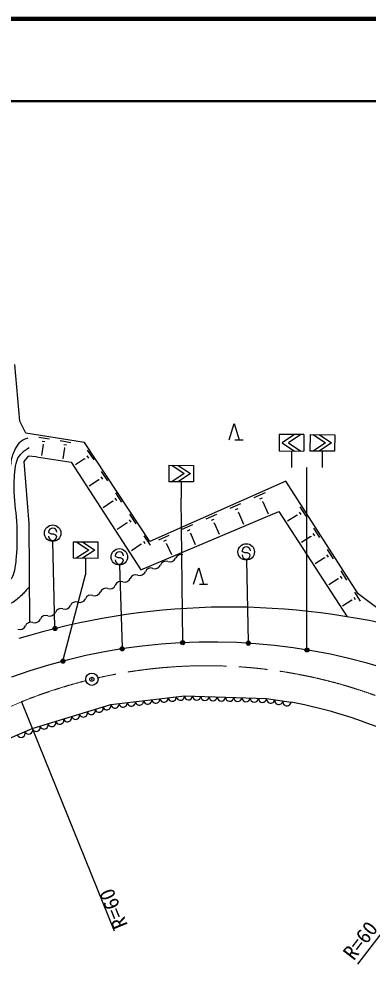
# Model space of a CAD drawing. Units: millimetres, scale not verified. Extents: x 40000 to 680000, y 20000 to 380000.
# Drawn here: x 452225 to 494677, y 265183 to 380000 of the extents above; entities that cross this region are included whole.
import ezdxf
from ezdxf.enums import TextEntityAlignment as Align

# ---------------------------------------------------------------- set-up
doc = ezdxf.new("R2010")
doc.units = ezdxf.units.MM
doc.header["$LTSCALE"] = 1000
doc.header["$PDMODE"] = 32
doc.header["$PDSIZE"] = 500
doc.linetypes.add('CHAIN', pattern=[18.5, 12, -1.5, 3.5, -1.5])
for name, color, linetype, lineweight in [('M-BGD', 7, 'Continuous', 25), ('M-BMK', 2, 'CHAIN', 13), ('M-BMK-SRVR', 3, 'Continuous', 25), ('M-STR-STRC', 7, 'Continuous', 25), ('M-TTL', 2, 'Continuous', 140), ('M-TTL-LINE', 7, 'Continuous', 50)]:
    doc.layers.add(name, color=color, linetype=linetype, lineweight=lineweight)
doc.styles.add('ＭＳ ゴシック', font='')
doc.styles.get('ＭＳ ゴシック').set_extended_font_data('MS Gothic')

msp = doc.modelspace()

# ---------------------------------------------------------------- linework, layer by layer
at = {"layer": 'M-BGD'}
for p, q in [((452331, 331150), (451720, 338035)), ((453053, 329684), (452331, 331150)), ((477795, 328864), (478404, 330861)), ((478404, 330861), (478995, 328858)), ((460214, 328552), (453053, 329684)), ((454639, 329180), (455943, 328974)), ((455066, 328712), (455392, 328660)), ((457246, 328768), (458550, 328562)), ((468162, 316537), (460214, 328552)), ((478495, 328860), (479495, 328856)), ((455168, 328295), (454958, 326967)), ((455127, 328302), (455208, 328289)), ((457775, 327883), (457565, 326555)), ((457673, 328300), (457999, 328249)), ((457734, 327890), (457815, 327877)), ((460538, 327610), (461320, 326428)), ((453370, 326873), (452837, 326233)), ((452837, 326233), (453445, 318705)), ((454347, 326801), (453370, 326873)), ((454347, 326801), (458581, 326154)), ((458581, 326154), (467047, 313090)), ((460220, 326550), (459102, 325811)), ((460195, 326587), (460244, 326513)), ((460476, 326932), (460672, 326637)), ((462245, 325028), (462994, 323897)), ((461941, 324014), (460769, 323238)), ((461917, 324049), (461964, 323978)), ((462187, 324380), (462374, 324097)), ((484673, 323836), (468162, 316537)), ((493450, 310143), (484673, 323836)), ((463902, 321779), (464091, 321493)), ((463961, 322435), (464717, 321291)), ((480828, 321863), (482185, 322463)), ((481517, 321681), (481856, 321831)), ((463653, 321409), (462464, 320623)), ((463629, 321445), (463677, 321373)), ((477890, 320564), (479222, 321153)), ((478566, 320385), (478899, 320532)), ((481824, 321330), (481909, 321368)), ((481867, 321349), (482509, 319896)), ((486367, 320730), (487092, 319599)), ((465685, 319829), (466449, 318673)), ((467047, 313090), (483819, 320178)), ((474975, 319276), (476284, 319854)), ((475640, 319100), (475967, 319245)), ((478868, 320041), (478951, 320077)), ((478910, 320059), (479537, 318640)), ((483819, 320178), (492130, 307381)), ((486051, 319730), (484891, 318987)), ((486028, 319765), (486073, 319694)), ((486299, 320089), (486481, 319806)), ((453445, 318705), (453526, 306699)), ((465373, 318792), (464167, 317994)), ((465349, 318829), (465397, 318756)), ((465624, 319166), (465816, 318877)), ((472084, 317998), (473369, 318566)), ((475936, 318761), (476018, 318798)), ((475977, 318780), (476589, 317394)), ((488035, 318127), (488755, 317004)), ((467416, 317211), (468181, 316055)), ((469217, 316730), (470479, 317288)), ((472737, 317825), (473058, 317967)), ((473027, 317493), (473108, 317528)), ((473068, 317511), (473665, 316158)), ((487721, 317134), (486573, 316398)), ((487699, 317169), (487744, 317099)), ((487968, 317490), (488148, 317209)), ((467105, 316174), (465899, 315376)), ((467081, 316210), (467129, 316138)), ((467356, 316548), (467547, 316259)), ((469857, 316561), (470173, 316700)), ((470143, 316234), (470222, 316269)), ((470182, 316252), (470766, 314932)), ((489632, 314900), (489811, 314621)), ((489699, 315532), (490414, 314417)), ((489387, 314546), (488249, 313816)), ((489364, 314580), (489409, 314511)), ((473471, 311338), (474080, 313335)), ((474080, 313335), (474671, 311332)), ((491291, 312317), (491468, 312040)), ((491357, 312945), (492067, 311837)), ((474171, 311335), (475171, 311330)), ((491047, 311965), (489921, 311243)), ((491025, 312000), (491069, 311931)), ((493010, 310366), (493720, 309258)), ((499162, 305926), (493450, 310143)), ((492701, 309386), (491574, 308663)), ((492678, 309420), (492723, 309351)), ((492944, 309737), (493122, 309460)), ((463409, 296717), (472346, 297786)), ((472346, 297786), (482340, 297455)), ((482339, 297441), (485305, 296989)), ((452531, 297044), (463788, 269236)), ((453844, 293799), (463409, 296717)), ((403271, 272245), (453844, 293799)), ((511690, 288938), (493368, 265183))]:
    msp.add_line(p, q, dxfattribs=at)
for centre, radius, start, end in [((471922, 314198), 725, 70.32845, 157.53409), ((468754, 313940), 725, 250.32845, 337.53409), ((470094, 313386), 725, 70.32845, 157.53409), ((470582, 314752), 725, 250.32845, 337.53409), ((466442, 311762), 725, 70.73896, 157.9446), ((466926, 313129), 725, 250.32845, 337.53409), ((468266, 312575), 725, 70.32845, 157.53409), ((463276, 311482), 725, 250.73896, 337.9446), ((464620, 310938), 725, 70.73896, 157.9446), ((465098, 312307), 725, 250.73896, 337.9446), ((460976, 309289), 725, 70.73896, 157.9446), ((461454, 310658), 725, 250.73896, 337.9446), ((462798, 310113), 725, 70.73896, 157.9446), ((459154, 308465), 725, 70.73896, 157.9446), ((459632, 309833), 725, 250.73896, 337.9446), ((477848, 220691), 87860, 75.96039, 106.95574), ((455987, 308185), 725, 250.73896, 337.9446), ((457331, 307640), 725, 70.73896, 157.9446), ((457810, 309009), 725, 250.73896, 337.9446), ((453687, 305992), 725, 70.73896, 157.9446), ((454165, 307360), 725, 250.73896, 337.9446), ((455509, 306816), 725, 70.73896, 157.9446), ((452343, 306536), 725, 250.73896, 337.9446), ((475600, 233464), 70848, 50.07118, 110.03757), ((468870, 297370), 500, 186.82007, 6.82007), ((469863, 297489), 500, 186.82007, 6.82007), ((470856, 297607), 500, 186.82007, 6.82007), ((471849, 297726), 500, 186.82007, 6.82007), ((472845, 297769), 500, 178.10642, 358.10642), ((473845, 297736), 500, 178.10642, 358.10642), ((474844, 297703), 500, 178.10642, 358.10642), ((475844, 297670), 500, 178.10642, 358.10642), ((476843, 297637), 500, 178.10642, 358.10642), ((477843, 297604), 500, 178.10642, 358.10642), ((478842, 297571), 500, 178.10642, 358.10642), ((479841, 297538), 500, 178.10642, 358.10642), ((480841, 297505), 500, 178.10642, 358.10642), ((481840, 297472), 500, 178.10642, 358.10642), ((482833, 297366), 500, 171.33046, 351.33046), ((461975, 296279), 500, 196.96219, 16.96219), ((462931, 296571), 500, 196.96219, 16.96219), ((463906, 296776), 500, 186.82007, 6.82007), ((464899, 296895), 500, 186.82007, 6.82007), ((465892, 297014), 500, 186.82007, 6.82007), ((466884, 297132), 500, 186.82007, 6.82007), ((467877, 297251), 500, 186.82007, 6.82007), ((483822, 297215), 500, 171.33046, 351.33046), ((484811, 297064), 500, 171.33046, 351.33046), ((475045, 241428), 56500, 52.35639, 79.53881), ((458149, 295112), 500, 196.96219, 16.96219), ((459105, 295404), 500, 196.96219, 16.96219), ((460062, 295696), 500, 196.96219, 16.96219), ((461018, 295987), 500, 196.96219, 16.96219), ((454323, 293945), 500, 196.96219, 16.96219), ((455279, 294237), 500, 196.96219, 16.96219), ((456236, 294529), 500, 196.96219, 16.96219), ((457192, 294820), 500, 196.96219, 16.96219), ((452488, 293221), 500, 203.08386, 23.08386), ((453407, 293613), 500, 203.08386, 23.08386)]:
    msp.add_arc(centre, radius, start, end, dxfattribs=at)
for points, knots in [([(453330, 329090), (452947, 328964), (452778, 328899), (452488, 328674), (452160, 328420), (452035, 328200), (451832, 327838), (451600, 327425), (451477, 327180), (451360, 326721), (451182, 326027), (451202, 325615), (451118, 324903), (451014, 324012), (450913, 323516), (450875, 322619), (450830, 321564), (450913, 320971), (450909, 319914), (450904, 318858), (450874, 318266), (450850, 317210), (450828, 316281), (450914, 315753), (450792, 314832), (450718, 314271), (450672, 313937), (450412, 313434), (450200, 313022), (449989, 312795), (449569, 312599), (449219, 312435), (448974, 312427), (448589, 312463), (447976, 312522), (447649, 312705), (447099, 312983), (446393, 313340), (446135, 313753), (445520, 314250), (444683, 314925), (444124, 315207), (443382, 315985), (442774, 316624), (442535, 317069), (441992, 317764), (441376, 318550), (441023, 318984), (440415, 319776), (439956, 320375), (439655, 320681), (439256, 321321), (438942, 321825), (438937, 322214), (438563, 322676), (438045, 323318), (437499, 323413), (436749, 323757), (436404, 323916), (436193, 323977), (435818, 324041), (435421, 324110), (435179, 324136), (434787, 324045), (434328, 323940), (434105, 323758), (433717, 323492), (433398, 323273), (433201, 323133), (433014, 322795), (432715, 322254), (432705, 321872), (432634, 321258), (432533, 320389), (432629, 319893), (432577, 319020), (432518, 318034), (432405, 317488), (432332, 316503), (432273, 315702), (432344, 315245), (432229, 314451), (432131, 313769), (432034, 313392), (431848, 312727), (431472, 311376), (431252, 310614), (430690, 309328), (429991, 307730), (429321, 306974), (428527, 305421), (428013, 304416), (427846, 304081), (427256, 302827)], [0, 0, 0, 0, 1, 1, 1, 2, 2, 2, 3, 3, 3, 4, 4, 4, 5, 5, 5, 6, 6, 6, 7, 7, 7, 8, 8, 8, 9, 9, 9, 10, 10, 10, 11, 11, 11, 12, 12, 12, 13, 13, 13, 14, 14, 14, 15, 15, 15, 16, 16, 16, 17, 17, 17, 18, 18, 18, 19, 19, 19, 20, 20, 20, 21, 21, 21, 22, 22, 22, 23, 23, 23, 24, 24, 24, 25, 25, 25, 26, 26, 26, 27, 27, 27, 28, 28, 28, 29, 29, 29, 30, 30, 30, 31, 31, 31, 31]), ([(429401, 302787), (430269, 304017), (430550, 304389), (431139, 305502), (431615, 306403), (431836, 306932), (432222, 307876), (432696, 309033), (432881, 309712), (433262, 310902), (433523, 311715), (433674, 312169), (433878, 312998), (434086, 313841), (434071, 314341), (434261, 315188), (434398, 315796), (434426, 316160), (434688, 316725), (434937, 317262), (435276, 317438), (435662, 317886), (435900, 318162), (435991, 318364), (436282, 318583), (436531, 318770), (436720, 318893), (437030, 318859), (437289, 318831), (437412, 318712), (437635, 318577), (438224, 318221), (438498, 317936), (439029, 317498), (439765, 316890), (440157, 316524), (440840, 315857), (441476, 315236), (441797, 314853), (442418, 314217), (443048, 313572), (443369, 313177), (444043, 312578), (444731, 311965), (445070, 311522), (445901, 311123), (446702, 310739), (447208, 310611), (448090, 310507), (448670, 310439), (449035, 310347), (449583, 310547), (450086, 310730), (450330, 310953), (450706, 311334), (451100, 311734), (451350, 311972), (451551, 312496), (451855, 313291), (451862, 313792), (451934, 314640), (452059, 316110), (452046, 316942), (451998, 318417), (451945, 320043), (451715, 320943), (451667, 322569), (451636, 323644), (451655, 324251), (451773, 325320), (451831, 325843), (451884, 326148), (452106, 326624), (452200, 326826), (452294, 326917), (452434, 327089), (452761, 327491), (452971, 327590), (453464, 327924)], [0, 0, 0, 0, 1, 1, 1, 2, 2, 2, 3, 3, 3, 4, 4, 4, 5, 5, 5, 6, 6, 6, 7, 7, 7, 8, 8, 8, 9, 9, 9, 10, 10, 10, 11, 11, 11, 12, 12, 12, 13, 13, 13, 14, 14, 14, 15, 15, 15, 16, 16, 16, 17, 17, 17, 18, 18, 18, 19, 19, 19, 20, 20, 20, 21, 21, 21, 22, 22, 22, 23, 23, 23, 24, 24, 24, 25, 25, 25, 26, 26, 26, 26]), ([(453497, 311024), (453086, 310534), (452954, 310384), (452565, 310015), (452108, 309581), (451848, 309325), (451304, 309008), (450726, 308672), (450352, 308548), (449695, 308422), (448945, 308279), (448484, 308256), (447741, 308431), (446797, 308654), (446314, 308979), (445512, 309524), (444823, 309991), (444497, 310336), (443877, 310893), (443045, 311640), (442576, 312059), (441792, 312857), (441312, 313346), (441091, 313665), (440611, 314154), (440240, 314532), (440041, 314756), (439638, 315101), (439356, 315342), (439217, 315523), (438873, 315663), (438266, 315910), (437841, 315722), (437197, 315601), (436843, 315534), (436651, 315428), (436355, 315222), (435982, 314964), (435799, 314752), (435586, 314352), (435357, 313922), (435290, 313645), (435196, 313167), (435073, 312534), (435036, 312171), (435014, 311527), (434969, 310163), (435169, 309400), (435138, 308036), (435109, 306765), (435050, 306051), (434878, 304791), (434794, 304171), (434762, 303813), (434557, 303222), (434393, 302750), (434192, 302509), (433819, 302178), (433642, 302020), (433564, 301953), (433333, 301813)], [0, 0, 0, 0, 1, 1, 1, 2, 2, 2, 3, 3, 3, 4, 4, 4, 5, 5, 5, 6, 6, 6, 7, 7, 7, 8, 8, 8, 9, 9, 9, 10, 10, 10, 11, 11, 11, 12, 12, 12, 13, 13, 13, 14, 14, 14, 15, 15, 15, 16, 16, 16, 17, 17, 17, 18, 18, 18, 19, 19, 19, 20, 20, 20, 20])]:
    msp.add_open_spline(points, degree=3, knots=knots, dxfattribs=at)
at = {"layer": 'M-BMK'}
msp.add_line((452531, 297044), (402033, 275250), dxfattribs=at)
for start, end in [(52.35639, 102.72856), (104.16097, 112.03925)]:
    msp.add_arc((475045, 241428), 60000, start, end, dxfattribs=at)
at = {"layer": 'M-BMK-SRVR'}
msp.add_circle((461095, 299784), 750, dxfattribs=at)
msp.add_point((461095, 299784), dxfattribs=at)
at = {"layer": 'M-STR-STRC'}
for p, q in [((483866, 329519), (483857, 327519)), ((486866, 329505), (483866, 329519)), ((485741, 329510), (484236, 328517)), ((484236, 328517), (485732, 327510)), ((486491, 329507), (484986, 328514)), ((486491, 329507), (484986, 328514)), ((484986, 328514), (486482, 327507)), ((484986, 328514), (486482, 327507)), ((486866, 329505), (486857, 327505)), ((487616, 329502), (487607, 327502)), ((487616, 329502), (487607, 327502)), ((487616, 329502), (490616, 329488)), ((489486, 328493), (487982, 327500)), ((487991, 329500), (489486, 328493)), ((490236, 328490), (488732, 327497)), ((488741, 329497), (490236, 328490)), ((490616, 329488), (490607, 327488)), ((483857, 327519), (486857, 327505)), ((485357, 327512), (485348, 325512)), ((490607, 327488), (487607, 327502)), ((489107, 327495), (489098, 325495)), ((470453, 325775), (470444, 323775)), ((470453, 325775), (473453, 325762)), ((470828, 325774), (472324, 324767)), ((471578, 325770), (473074, 324763)), ((473453, 325762), (473444, 323762)), ((487242, 303499), (487223, 325504)), ((472324, 324767), (470819, 323774)), ((473074, 324763), (471569, 323770)), ((473444, 323762), (470444, 323775)), ((471944, 323768), (471935, 321769)), ((472136, 304377), (471935, 321769)), ((455935, 317538), (455836, 317657)), ((456179, 317398), (455935, 317538)), ((456480, 317394), (456179, 317398)), ((456724, 317281), (456480, 317394)), ((456830, 317144), (456724, 317281)), ((456613, 306096), (456359, 316526)), ((458842, 316480), (458832, 314480)), ((458842, 316480), (461841, 316466)), ((459216, 316478), (460712, 315471)), ((459966, 316475), (461462, 315468)), ((461841, 316466), (461832, 314466)), ((460712, 315471), (459207, 314478)), ((461462, 315468), (459957, 314475)), ((464037, 314660), (463938, 314779)), ((464282, 314520), (464037, 314660)), ((479460, 315265), (479361, 315384)), ((479704, 315125), (479460, 315265)), ((480005, 315121), (479704, 315125)), ((480249, 315008), (480005, 315121)), ((480355, 314871), (480249, 315008)), ((461832, 314466), (458832, 314480)), ((460332, 314473), (460323, 312473)), ((464582, 314516), (464282, 314520)), ((464468, 313648), (464776, 303631)), ((464827, 314403), (464582, 314516)), ((464932, 314266), (464827, 314403)), ((479883, 314253), (480112, 304318)), ((457613, 302125), (460323, 312473))]:
    msp.add_line(p, q, dxfattribs=at)
for centre, radius in [((456334, 317526), 1000), ((479859, 315253), 1000), ((464437, 314648), 1000), ((456617, 305946), 150), ((456617, 305946), 120), ((456617, 305946), 90), ((456617, 305946), 60), ((456617, 305946), 30), ((472138, 304227), 150), ((472138, 304227), 120), ((472138, 304227), 90), ((472138, 304227), 60), ((480116, 304168), 150), ((480116, 304168), 120), ((464781, 303481), 150), ((464781, 303481), 120), ((464781, 303481), 90), ((464781, 303481), 60), ((464781, 303481), 30), ((472138, 304227), 30), ((480116, 304168), 90), ((480116, 304168), 60), ((480116, 304168), 30), ((487242, 303349), 150), ((487242, 303349), 120), ((487242, 303349), 90), ((487242, 303349), 60), ((487242, 303349), 30), ((457575, 301980), 150), ((457575, 301980), 120), ((457575, 301980), 90), ((457575, 301980), 60), ((457575, 301980), 30)]:
    msp.add_circle(centre, radius, dxfattribs=at)
for centre, start, end in [((456336, 317651), 359.2899, 179.2899), ((456330, 317151), 179.2899, 359.2899), ((479861, 315378), 359.2899, 179.2899), ((464438, 314773), 359.2899, 179.2899), ((479855, 314878), 179.2899, 359.2899), ((464432, 314273), 179.2899, 359.2899)]:
    msp.add_arc(centre, 500, start, end, dxfattribs=at)
for p in [(456617, 305946), (472138, 304227), (480116, 304168), (464781, 303481), (487242, 303349), (457575, 301980)]:
    msp.add_point(p, dxfattribs=at)
at = {"layer": 'M-TTL'}
msp.add_line((680000, 380000), (40000, 380000), dxfattribs=at)
at = {"layer": 'M-TTL-LINE'}
msp.add_line((40000, 370000), (680000, 370000), dxfattribs=at)

# ---------------------------------------------------------------- texts
at = {"layer": 'M-BGD', "style": 'ＭＳ ゴシック'}
msp.add_text('R=60', height=1833, rotation=112.039, dxfattribs=at).set_placement((463788, 269236), align=Align.TOP_LEFT)
msp.add_text('R=60', height=1833, rotation=52.356, dxfattribs=at).set_placement((493368, 265183), align=Align.BOTTOM_LEFT)

doc.saveas('drawing.dxf')
